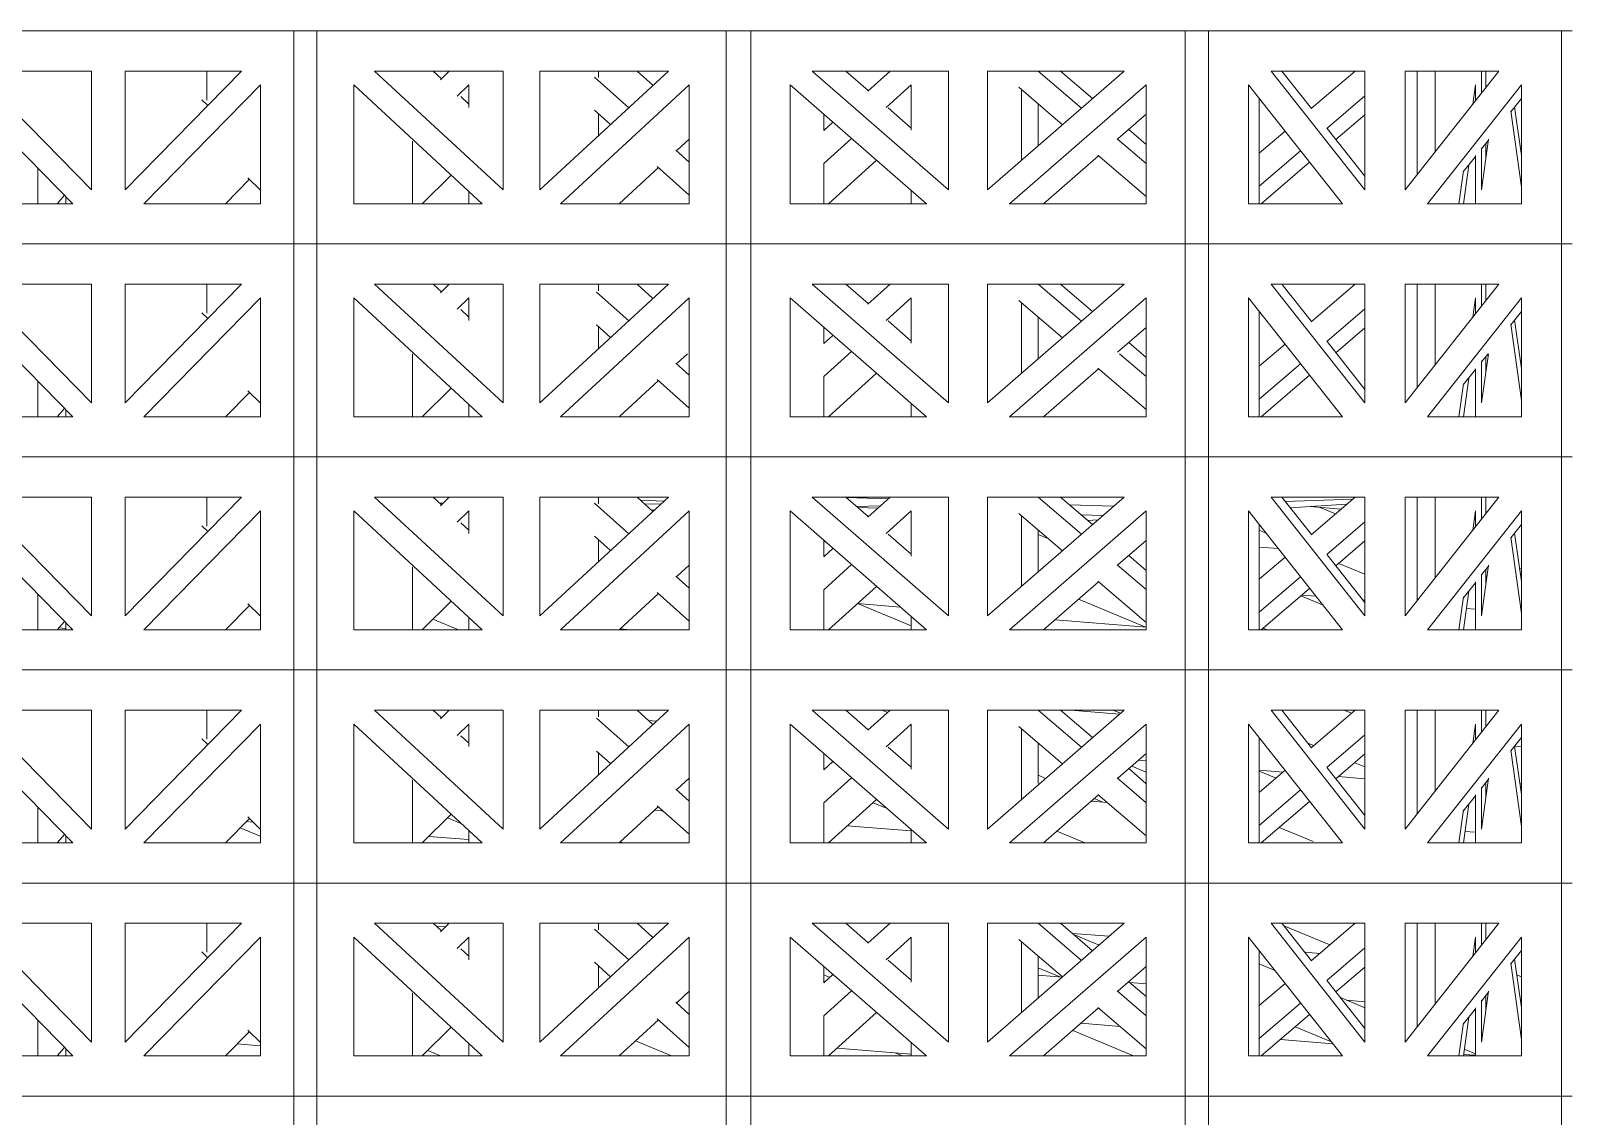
# Model space of a CAD drawing. Header units: millimetres. Extents: x -12186 to 152825, y -4386 to 9463.
# Drawn here: x 44761 to 45527, y 626 to 1166 of the extents above; entities that cross this region are included whole.
import ezdxf

# ---------------------------------------------------------------- set-up
doc = ezdxf.new("R2010")
doc.units = ezdxf.units.MM
for name, color, linetype, lineweight in [('A-FLOR', 192, 'Continuous', 9), ('A-FLOR-PATT', 8, 'Continuous', 9), ('A-GLAZ-CURT', 52, 'Continuous', 5)]:
    doc.layers.add(name, color=color, linetype=linetype, lineweight=lineweight)

# ---------------------------------------------------------------- blocks, each defined once
blk = doc.blocks.new('The BREEZEBLOCK Family1 - The BREEZEBLOCK Family1-V240-Section B-B')
at = {"layer": 'A-GLAZ-CURT'}
for p, q in [((-2787.35, 212), (-2787.35, 106)), ((-2602.82, 212), (-2787.35, 212)), ((-2602.82, 106), (-2602.82, 212)), ((-2591.41, 212), (-2602.82, 212)), ((-2761.38, 192), (-2703.4, 192)), ((-2703.4, 132.88), (-2761.38, 192)), ((-2703.4, 192), (-2703.4, 132.88)), ((-2686.78, 132.88), (-2686.78, 192)), ((-2686.78, 192), (-2628.8, 192)), ((-2628.8, 192), (-2686.78, 132.88)), ((-2646.19, 192), (-2646.19, 177.53)), ((-2770.73, 126), (-2770.73, 185.12)), ((-2770.73, 185.12), (-2712.75, 126)), ((-2677.42, 126), (-2619.45, 185.12)), ((-2619.45, 185.12), (-2619.45, 126)), ((-2730.14, 143.73), (-2730.14, 126)), ((-2624.95, 138.12), (-2636.84, 126)), ((-2712.75, 126), (-2770.73, 126)), ((-2619.45, 126), (-2677.42, 126)), ((-2787.35, 106), (-2602.82, 106)), ((-2591.41, 106), (-2602.82, 106))]:
    blk.add_line(p, q, dxfattribs=at)
blk = doc.blocks.new('The BREEZEBLOCK Family1 - The BREEZEBLOCK Family1-V241-Section B-B')
at = {"layer": 'A-GLAZ-CURT'}
for p, q in [((-2591.41, 212), (-2591.41, 106)), ((-2387.91, 212), (-2591.41, 212)), ((-2387.91, 106), (-2387.91, 212)), ((-2375.57, 212), (-2387.91, 212)), ((-2562.77, 192), (-2498.83, 192)), ((-2498.83, 132.88), (-2562.77, 192)), ((-2533.59, 192), (-2529.44, 188.16)), ((-2498.83, 192), (-2498.83, 132.88)), ((-2480.49, 132.88), (-2480.49, 192)), ((-2480.49, 192), (-2416.56, 192)), ((-2416.56, 192), (-2480.49, 132.88)), ((-2451.32, 192), (-2451.32, 188.71)), ((-2573.08, 126), (-2573.08, 185.12)), ((-2573.08, 185.12), (-2509.14, 126)), ((-2470.18, 126), (-2406.24, 185.12)), ((-2406.24, 185.12), (-2406.24, 126)), ((-2519.82, 179.27), (-2515.82, 175.57)), ((-2451.32, 170.8), (-2451.32, 159.85)), ((-2543.91, 157.16), (-2543.91, 126)), ((-2406.24, 158.15), (-2412.21, 152.63)), ((-2421.54, 144), (-2441.01, 126)), ((-2509.14, 126), (-2573.08, 126)), ((-2406.24, 126), (-2470.18, 126)), ((-2591.41, 106), (-2387.91, 106)), ((-2375.57, 106), (-2387.91, 106))]:
    blk.add_line(p, q, dxfattribs=at)
blk = doc.blocks.new('The BREEZEBLOCK Family1 - The BREEZEBLOCK Family1-V242-Section B-B')
at = {"layer": 'A-GLAZ-CURT'}
for p, q in [((-2375.57, 212), (-2375.57, 106)), ((-2159.56, 212), (-2375.57, 212)), ((-2159.56, 106), (-2159.56, 212)), ((-2148.03, 212), (-2159.56, 212)), ((-2345.16, 192), (-2277.29, 192)), ((-2277.29, 132.88), (-2345.16, 192)), ((-2328.33, 192), (-2317.18, 182.28)), ((-2277.29, 192), (-2277.29, 132.88)), ((-2257.83, 132.88), (-2257.83, 192)), ((-2257.83, 192), (-2189.96, 192)), ((-2189.96, 192), (-2257.83, 132.88)), ((-2356.11, 126), (-2356.11, 185.12)), ((-2356.11, 185.12), (-2288.24, 126)), ((-2246.89, 126), (-2179.02, 185.12)), ((-2179.02, 185.12), (-2179.02, 126)), ((-2241, 182.71), (-2241, 147.54)), ((-2339.28, 170.46), (-2339.28, 162.4)), ((-2307.27, 173.65), (-2295.78, 163.64)), ((-2179.02, 170.46), (-2193.04, 158.24)), ((-2339.28, 145.93), (-2339.28, 126)), ((-2202.68, 149.85), (-2230.05, 126)), ((-2288.24, 126), (-2356.11, 126)), ((-2179.02, 126), (-2246.89, 126)), ((-2375.57, 106), (-2159.56, 106)), ((-2148.03, 106), (-2159.56, 106))]:
    blk.add_line(p, q, dxfattribs=at)
blk = doc.blocks.new('The BREEZEBLOCK Family1 - The BREEZEBLOCK Family1-V248-Section B-B')
at = {"layer": 'A-GLAZ-CURT'}
for p, q in [((-2148.03, 636), (-2148.03, 530)), ((-1972.46, 636), (-2148.03, 636)), ((-1972.46, 530), (-1972.46, 636)), ((-1967.16, 636), (-1972.46, 636)), ((-2116.86, 616), (-2070.22, 616)), ((-2070.22, 556.88), (-2116.86, 616)), ((-2111.55, 616), (-2096.82, 597.33)), ((-2070.22, 616), (-2070.22, 556.88)), ((-2050.27, 556.88), (-2050.27, 616)), ((-2050.27, 616), (-2003.63, 616)), ((-2003.63, 616), (-2050.27, 556.88)), ((-2128.08, 550), (-2128.08, 609.12)), ((-2128.08, 609.12), (-2081.44, 550)), ((-2039.05, 550), (-1992.41, 609.12)), ((-1992.41, 609.12), (-1992.41, 550)), ((-2122.77, 602.39), (-2122.77, 550)), ((-1992.41, 602.39), (-1997.64, 595.77)), ((-2088.97, 587.37), (-2070.22, 563.61)), ((-2008.79, 581.63), (-2011.82, 577.79)), ((-2015.26, 573.43), (-2021.28, 565.8)), ((-2081.44, 550), (-2128.08, 550)), ((-1992.41, 550), (-2039.05, 550)), ((-2148.03, 530), (-1972.46, 530)), ((-1967.16, 530), (-1972.46, 530))]:
    blk.add_line(p, q, dxfattribs=at)
blk = doc.blocks.new('The BREEZEBLOCK Family1 - The BREEZEBLOCK Family1-V243-Section B-B')
at = {"layer": 'A-GLAZ-CURT'}
for p, q in [((-2148.03, 212), (-2148.03, 106)), ((-1972.46, 212), (-2148.03, 212)), ((-1972.46, 106), (-1972.46, 212)), ((-1967.16, 212), (-1972.46, 212)), ((-2116.86, 192), (-2070.22, 192)), ((-2070.22, 132.88), (-2116.86, 192)), ((-2111.55, 192), (-2096.82, 173.33)), ((-2070.22, 192), (-2070.22, 132.88)), ((-2050.27, 132.88), (-2050.27, 192)), ((-2050.27, 192), (-2003.63, 192)), ((-2003.63, 192), (-2050.27, 132.88)), ((-2128.08, 126), (-2128.08, 185.12)), ((-2128.08, 185.12), (-2081.44, 126)), ((-2039.05, 126), (-1992.41, 185.12)), ((-1992.41, 185.12), (-1992.41, 126)), ((-2122.77, 178.39), (-2122.77, 126)), ((-1992.41, 178.39), (-1997.64, 171.77)), ((-2088.97, 163.37), (-2070.22, 139.61)), ((-2008.79, 157.63), (-2012.23, 153.27)), ((-2015.26, 149.43), (-2021.28, 141.8)), ((-2081.44, 126), (-2128.08, 126)), ((-1992.41, 126), (-2039.05, 126)), ((-2148.03, 106), (-1972.46, 106)), ((-1967.16, 106), (-1972.46, 106))]:
    blk.add_line(p, q, dxfattribs=at)
blk = doc.blocks.new('The BREEZEBLOCK Family1 - The BREEZEBLOCK Family1-V252-Section B-B')
at = {"layer": 'A-GLAZ-CURT'}
for p, q in [((-2591.41, 1060), (-2591.41, 954)), ((-2387.91, 1060), (-2591.41, 1060)), ((-2387.91, 954), (-2387.91, 1060)), ((-2375.57, 1060), (-2387.91, 1060)), ((-2562.77, 1040), (-2498.83, 1040)), ((-2498.83, 980.88), (-2562.77, 1040)), ((-2533.59, 1040), (-2529.44, 1036.16)), ((-2498.83, 1040), (-2498.83, 980.88)), ((-2480.49, 980.88), (-2480.49, 1040)), ((-2480.49, 1040), (-2416.56, 1040)), ((-2416.56, 1040), (-2480.49, 980.88)), ((-2451.32, 1040), (-2451.32, 1036.71)), ((-2573.08, 974), (-2573.08, 1033.12)), ((-2573.08, 1033.12), (-2509.14, 974)), ((-2519.82, 1027.27), (-2515.82, 1023.57)), ((-2470.18, 974), (-2406.24, 1033.12)), ((-2406.24, 1033.12), (-2406.24, 974)), ((-2451.32, 1018.8), (-2451.32, 1007.85)), ((-2543.91, 1005.35), (-2543.91, 974)), ((-2407.11, 1005.35), (-2412.21, 1000.63)), ((-2421.54, 992), (-2441.01, 974)), ((-2509.14, 974), (-2573.08, 974)), ((-2406.24, 974), (-2470.18, 974)), ((-2591.41, 954), (-2387.91, 954)), ((-2375.57, 954), (-2387.91, 954))]:
    blk.add_line(p, q, dxfattribs=at)
blk = doc.blocks.new('The BREEZEBLOCK Family1 - The BREEZEBLOCK Family1-V253-Section B-B')
at = {"layer": 'A-GLAZ-CURT'}
for p, q in [((-2375.57, 1060), (-2375.57, 954)), ((-2159.56, 1060), (-2375.57, 1060)), ((-2159.56, 954), (-2159.56, 1060)), ((-2148.03, 1060), (-2159.56, 1060)), ((-2345.16, 1040), (-2277.29, 1040)), ((-2277.29, 980.88), (-2345.16, 1040)), ((-2328.33, 1040), (-2317.18, 1030.28)), ((-2277.29, 1040), (-2277.29, 980.88)), ((-2257.83, 980.88), (-2257.83, 1040)), ((-2257.83, 1040), (-2189.96, 1040)), ((-2189.96, 1040), (-2257.83, 980.88)), ((-2356.11, 974), (-2356.11, 1033.12)), ((-2356.11, 1033.12), (-2288.24, 974)), ((-2246.89, 974), (-2179.02, 1033.12)), ((-2241, 1030.71), (-2241, 995.54)), ((-2179.02, 1033.12), (-2179.02, 974)), ((-2307.27, 1021.65), (-2295.78, 1011.64)), ((-2339.28, 1018.46), (-2339.28, 1010.4)), ((-2179.02, 1018.46), (-2193.18, 1006.12)), ((-2202.68, 997.85), (-2230.05, 974)), ((-2339.28, 993.93), (-2339.28, 974)), ((-2288.24, 974), (-2356.11, 974)), ((-2179.02, 974), (-2246.89, 974)), ((-2375.57, 954), (-2159.56, 954)), ((-2148.03, 954), (-2159.56, 954))]:
    blk.add_line(p, q, dxfattribs=at)
blk = doc.blocks.new('The BREEZEBLOCK Family1 - The BREEZEBLOCK Family1-V254-Section B-B')
at = {"layer": 'A-GLAZ-CURT'}
for p, q in [((-2148.03, 1060), (-2148.03, 954)), ((-1972.46, 1060), (-2148.03, 1060)), ((-1972.46, 954), (-1972.46, 1060)), ((-1967.16, 1060), (-1972.46, 1060)), ((-2116.86, 1040), (-2070.22, 1040)), ((-2070.22, 980.88), (-2116.86, 1040)), ((-2111.55, 1040), (-2096.82, 1021.33)), ((-2070.22, 1040), (-2070.22, 980.88)), ((-2050.27, 980.88), (-2050.27, 1040)), ((-2050.27, 1040), (-2003.63, 1040)), ((-2003.63, 1040), (-2050.27, 980.88)), ((-2128.08, 974), (-2128.08, 1033.12)), ((-2128.08, 1033.12), (-2081.44, 974)), ((-2039.05, 974), (-1992.41, 1033.12)), ((-1992.41, 1033.12), (-1992.41, 974)), ((-2122.77, 1026.39), (-2122.77, 974)), ((-1992.41, 1026.39), (-1997.64, 1019.77)), ((-2088.97, 1011.37), (-2070.22, 987.61)), ((-2009.01, 1005.35), (-2012.23, 1001.27)), ((-2015.26, 997.43), (-2021.28, 989.8)), ((-2081.44, 974), (-2128.08, 974)), ((-1992.41, 974), (-2039.05, 974)), ((-2148.03, 954), (-1972.46, 954)), ((-1967.16, 954), (-1972.46, 954))]:
    blk.add_line(p, q, dxfattribs=at)
blk = doc.blocks.new('The BREEZEBLOCK Family1 - The BREEZEBLOCK Family1-V282-Section B-B')
at = {"layer": 'A-GLAZ-CURT'}
for p, q in [((-2716.83, 130.16), (-2720.52, 126)), ((-2716.22, 129.54), (-2716.22, 126))]:
    blk.add_line(p, q, dxfattribs=at)
blk = doc.blocks.new('The BREEZEBLOCK Family1 - The BREEZEBLOCK Family1-V283-Section B-B')
at = {"layer": 'A-GLAZ-CURT'}
for p, q in [((-2525.53, 192), (-2529.96, 187.64)), ((-2521.58, 179.46), (-2515.82, 185.12)), ((-2515.82, 185.12), (-2515.82, 173.85)), ((-2645.62, 174.85), (-2648.56, 177.74)), ((-2625.72, 138.87), (-2619.45, 132.71)), ((-2524.53, 140.23), (-2539.01, 126)), ((-2515.82, 132.18), (-2515.82, 126))]:
    blk.add_line(p, q, dxfattribs=at)
blk = doc.blocks.new('The BREEZEBLOCK Family1 - The BREEZEBLOCK Family1-V298-Section B-B')
at = {"layer": 'A-GLAZ-CURT'}
for p, q in [((-2432.17, 722), (-2424.26, 714.88)), ((-2306.38, 722), (-2317.48, 712.01)), ((-2436.33, 703.72), (-2453.32, 719.01)), ((-2308.33, 703.83), (-2295.78, 715.12)), ((-2295.78, 715.12), (-2295.78, 692.6)), ((-2453.32, 702.59), (-2445.32, 695.4)), ((-2334.73, 696.49), (-2339.32, 692.36)), ((-2406.24, 676.65), (-2412.96, 682.69)), ((-2339.32, 675.95), (-2325.46, 688.42)), ((-2313.02, 677.59), (-2337.02, 656)), ((-2422.09, 674.49), (-2406.24, 660.24)), ((-2295.78, 662.57), (-2295.78, 656))]:
    blk.add_line(p, q, dxfattribs=at)
blk = doc.blocks.new('The BREEZEBLOCK Family1 - The BREEZEBLOCK Family1-V289-Section B-B')
at = {"layer": 'A-GLAZ-CURT'}
for p, q in [((-2211.16, 279.54), (-2232.69, 298)), ((-2221.58, 298), (-2205.65, 284.34)), ((-2075.05, 298), (-2096.89, 279.27)), ((-2044.16, 246.62), (-2044.16, 298)), ((-2242.35, 289.88), (-2220.65, 271.27)), ((-2089.19, 269.46), (-2070.22, 285.73)), ((-2232.69, 281.59), (-2232.69, 260.78)), ((-2070.22, 276.2), (-2084.61, 263.85)), ((-2187.67, 268.92), (-2179.02, 261.5)), ((-2179.02, 251.97), (-2193.41, 264.31)), ((-2109.92, 268.09), (-2122.73, 257.11)), ((-2202.99, 256.12), (-2179.02, 235.56)), ((-2122.73, 240.69), (-2102.19, 258.31)), ((-2097.71, 252.62), (-2121.75, 232))]:
    blk.add_line(p, q, dxfattribs=at)
blk = doc.blocks.new('The BREEZEBLOCK Family1 - The BREEZEBLOCK Family1-V290-Section B-B')
at = {"layer": 'A-GLAZ-CURT'}
for p, q in [((-2035.25, 298), (-2035.25, 257.92)), ((-2012.23, 287.1), (-2012.23, 298)), ((-2010.02, 298), (-2010.02, 289.9)), ((-2016.59, 281.58), (-2015.26, 291.12)), ((-2015.26, 291.12), (-2015.26, 283.26)), ((-1992.41, 240.13), (-1997.69, 278.11)), ((-1995.76, 280.14), (-1992.41, 256)), ((-2008.72, 264.17), (-2012.23, 238.88)), ((-2010.02, 262.07), (-2010.02, 254.74)), ((-2015.26, 255.89), (-2015.26, 232)), ((-2012.23, 238.88), (-2012.23, 259.73)), ((-2023.47, 232), (-2021.2, 248.4)), ((-2018.6, 251.19), (-2021.27, 232))]:
    blk.add_line(p, q, dxfattribs=at)
blk = doc.blocks.new('The BREEZEBLOCK Family1 - The BREEZEBLOCK Family1-V284-Section B-B')
at = {"layer": 'A-GLAZ-CURT'}
for p, q in [((-2432.17, 192), (-2424.26, 184.88)), ((-2306.38, 192), (-2317.48, 182.01)), ((-2436.33, 173.72), (-2452.26, 188.05)), ((-2308.33, 173.83), (-2295.78, 185.12)), ((-2295.78, 185.12), (-2295.78, 162.6)), ((-2452.26, 171.64), (-2445.32, 165.4)), ((-2334.73, 166.49), (-2339.32, 162.36)), ((-2339.32, 145.95), (-2325.46, 158.42)), ((-2406.24, 146.65), (-2412.96, 152.69)), ((-2313.02, 147.59), (-2337.02, 126)), ((-2422.09, 144.49), (-2406.24, 130.24)), ((-2295.78, 132.57), (-2295.78, 126))]:
    blk.add_line(p, q, dxfattribs=at)
blk = doc.blocks.new('The BREEZEBLOCK Family1 - The BREEZEBLOCK Family1-V299-Section B-B')
at = {"layer": 'A-GLAZ-CURT'}
for p, q in [((-2211.16, 809.54), (-2232.69, 828)), ((-2221.58, 828), (-2205.65, 814.34)), ((-2075.05, 828), (-2096.89, 809.27)), ((-2044.16, 776.62), (-2044.16, 828)), ((-2242.35, 819.88), (-2220.65, 801.27)), ((-2089.19, 799.46), (-2070.22, 815.73)), ((-2232.69, 811.59), (-2232.69, 791.57)), ((-2070.22, 806.2), (-2084.61, 793.85)), ((-2187.67, 798.92), (-2179.1, 791.57)), ((-2109.92, 798.09), (-2122.73, 787.11)), ((-2179.02, 781.97), (-2193.41, 794.31)), ((-2202.99, 786.12), (-2179.02, 765.56)), ((-2122.73, 770.69), (-2102.19, 788.31)), ((-2097.71, 782.62), (-2121.75, 762))]:
    blk.add_line(p, q, dxfattribs=at)
blk = doc.blocks.new('The BREEZEBLOCK Family1 - The BREEZEBLOCK Family1-V300-Section B-B')
at = {"layer": 'A-GLAZ-CURT'}
for p, q in [((-2035.25, 828), (-2035.25, 787.92)), ((-2012.23, 817.1), (-2012.23, 828)), ((-2010.02, 828), (-2010.02, 819.9)), ((-2016.59, 811.58), (-2015.26, 821.12)), ((-2015.26, 821.12), (-2015.26, 813.26)), ((-1992.41, 770.13), (-1997.69, 808.11)), ((-1995.76, 810.14), (-1992.41, 786)), ((-2008.72, 794.17), (-2012.23, 768.88)), ((-2012.23, 768.88), (-2012.23, 789.73)), ((-2010.02, 791.57), (-2010.02, 784.74)), ((-2015.26, 785.89), (-2015.26, 762)), ((-2023.47, 762), (-2021.2, 778.4)), ((-2018.6, 781.19), (-2021.27, 762))]:
    blk.add_line(p, q, dxfattribs=at)
blk = doc.blocks.new('The BREEZEBLOCK Family1 - The BREEZEBLOCK Family1-V301-Section B-B')
at = {"layer": 'A-GLAZ-CURT'}
for p, q in [((-2211.16, 1021.54), (-2232.69, 1040)), ((-2221.58, 1040), (-2205.65, 1026.34)), ((-2075.05, 1040), (-2096.89, 1021.27)), ((-2044.16, 988.62), (-2044.16, 1040)), ((-2242.35, 1031.88), (-2220.65, 1013.27)), ((-2089.19, 1011.46), (-2070.22, 1027.73)), ((-2232.69, 1023.59), (-2232.69, 1002.78)), ((-2070.22, 1018.2), (-2084.61, 1005.85)), ((-2179.02, 993.97), (-2192.29, 1005.35)), ((-2187.67, 1010.92), (-2179.02, 1003.5)), ((-2109.92, 1010.09), (-2122.73, 999.11)), ((-2202.99, 998.12), (-2179.02, 977.56)), ((-2122.73, 982.69), (-2102.19, 1000.31)), ((-2097.71, 994.62), (-2121.75, 974))]:
    blk.add_line(p, q, dxfattribs=at)
blk = doc.blocks.new('The BREEZEBLOCK Family1 - The BREEZEBLOCK Family1-V302-Section B-B')
at = {"layer": 'A-GLAZ-CURT'}
for p, q in [((-2035.25, 1040), (-2035.25, 999.92)), ((-2012.23, 1029.1), (-2012.23, 1040)), ((-2010.02, 1040), (-2010.02, 1031.9)), ((-2016.59, 1023.58), (-2015.26, 1033.12)), ((-2015.26, 1033.12), (-2015.26, 1025.26)), ((-1992.41, 982.13), (-1997.69, 1020.11)), ((-1995.76, 1022.14), (-1992.41, 998)), ((-2008.83, 1005.35), (-2012.23, 980.88)), ((-2015.26, 997.89), (-2015.26, 974)), ((-2012.23, 980.88), (-2012.23, 1001.73)), ((-2010.02, 1004.07), (-2010.02, 996.74)), ((-2023.47, 974), (-2021.2, 990.4)), ((-2018.6, 993.19), (-2021.27, 974))]:
    blk.add_line(p, q, dxfattribs=at)

msp = doc.modelspace()

# ---------------------------------------------------------------- hatches: boundary and pattern name
at = {"layer": 'A-FLOR-PATT', "lineweight": 5}
h = msp.add_hatch(dxfattribs=at)
h.set_pattern_fill('FP_95', color=256, style=0, pattern_type=2)
h.set_pattern_definition([(181.992, (49626.4305, 559.992), (1.9015727, -4.7877947), [209.387, -69.796]), (358.112, (49556.6775, 557.566), (1.9013125, -4.7872392), [215.082, -71.694])])
h.paths.add_polyline_path([(44208.93, 855.23), (44208.93, 955), (42874.56, 955), (42874.56, 950.32), (44196.12, 856.14)])
h.paths.add_polyline_path([(45286.19, 922.35), (45291.21, 922.66), (45304.22, 934), (45272.61, 934), (45280.62, 927.12)])
h.paths.add_polyline_path([(45177.01, 924.28), (45187.8, 934), (45165.85, 934), (45173.75, 927.12)])
h.paths.add_polyline_path([(45069.93, 926.88), (45077.63, 934), (45062.01, 934), (45069.65, 927.12)])
h.paths.add_polyline_path([(45386.84, 928.66), (45414.97, 930.43), (45419.13, 934), (45382.63, 934)])
h.paths.add_polyline_path([(44964.75, 930.16), (44968.66, 934), (44960.59, 934), (44964.18, 930.68)])
h = msp.add_hatch(dxfattribs=at)
h.set_pattern_fill('FP_13', color=256, style=0, pattern_type=2)
h.set_pattern_definition([(337.354, (48086.802, -1198.09), (137.42841, -33.36861), [214.775, -71.592]), (355.351, (48152.874, -1225.656), (137.42866, -33.36756), [214.775, -71.592])])
h.paths.add_polyline_path([(45782, 126), (45806.85, 126), (45806.85, 153.06), (45769.03, 185.12), (45770.17, 127.14), (45772.61, 126)])
h.paths.add_polyline_path([(45729.03, 146.36), (45729.03, 185.12), (45699.54, 160.13), (45720.74, 150.23)])
h.paths.add_polyline_path([(45687.06, 165.96), (45717.78, 192), (45648.03, 192), (45648.03, 184.2), (45659.28, 178.94)])
h.paths.add_polyline_path([(45806.85, 169.47), (45806.85, 192), (45780.28, 192), (45791.66, 182.35)])
h.paths.add_polyline_path([(45769.03, 232), (45806.85, 232), (45806.85, 259.06), (45769.03, 291.12)])
h.paths.add_polyline_path([(45659.28, 232), (45729.03, 232), (45729.03, 291.12), (45667.39, 238.88)])
h.paths.add_polyline_path([(45616.78, 232), (45547.03, 291.12), (45547.03, 232), (45558.28, 232)])
h.paths.add_polyline_path([(45628.03, 238.88), (45628.03, 298), (45558.28, 298), (45623.41, 242.79)])
h.paths.add_polyline_path([(45648.03, 238.88), (45717.78, 298), (45648.03, 298), (45648.03, 251.1)])
h.paths.add_polyline_path([(45501.77, 256), (45501.77, 284.39), (45498.42, 280.14)])
h.paths.add_polyline_path([(45806.85, 275.47), (45806.85, 298), (45780.28, 298), (45786.47, 292.75)])
h.paths.add_polyline_path([(45484.16, 289.9), (45490.17, 298), (45484.16, 298), (45484.16, 291.12)])
h.paths.add_polyline_path([(45413.95, 293.56), (45419.13, 298), (45404.44, 298), (45411.96, 294.48)])
h.paths.add_polyline_path([(45570.55, 338), (45616.78, 338), (45547.03, 397.12), (45547.03, 338), (45558.28, 338)])
h.paths.add_polyline_path([(45377.32, 338), (45411.96, 338.98), (45396.47, 358.62), (45372.43, 338)])
h.paths.add_polyline_path([(45717.78, 338), (45729.03, 338), (45729.03, 397.12), (45659.28, 338)])
h.paths.add_polyline_path([(45782, 338), (45806.85, 338), (45806.85, 365.06), (45769.03, 397.12), (45769.03, 338), (45780.28, 338)])
h.paths.add_polyline_path([(45472.91, 338), (45478.92, 338), (45478.69, 361.14), (45475.58, 357.19), (45473.25, 340.46)])
h.paths.add_polyline_path([(45315.17, 339.71), (45315.17, 341.56), (45291.51, 361.85), (45283.22, 354.63), (45312.12, 341.13)])
h.paths.add_polyline_path([(45648.03, 344.88), (45717.78, 404), (45648.03, 404), (45648.03, 357.1)])
h.paths.add_polyline_path([(45628.03, 344.88), (45628.03, 404), (45558.28, 404), (45623.41, 348.79)])
h.paths.add_polyline_path([(45423.96, 351.61), (45423.96, 382.2), (45409.57, 369.85), (45419.13, 357.73)])
h.paths.add_polyline_path([(45501.77, 362), (45501.77, 390.39), (45498.42, 386.14), (45501.49, 364.01)])
h.paths.add_polyline_path([(45371.41, 363.07), (45384.27, 374.09), (45371.41, 389.97), (45371.41, 364.01)])
h.paths.add_polyline_path([(45261.49, 366.78), (45273.53, 377.27), (45261.49, 387.59), (45261.49, 382.01)])
h.paths.add_polyline_path([(45315.17, 367.5), (45315.17, 382.46), (45306.51, 374.92)])
h.paths.add_polyline_path([(45806.85, 381.47), (45806.85, 404), (45780.28, 404), (45791.66, 394.35)])
h.paths.add_polyline_path([(45397.36, 385.33), (45419.13, 404), (45382.63, 404), (45388.05, 397.12)])
h.paths.add_polyline_path([(45288.54, 390.34), (45304.22, 404), (45272.61, 404), (45280.62, 397.12)])
h.paths.add_polyline_path([(45484.16, 395.9), (45490.17, 404), (45484.16, 404), (45484.16, 397.12)])
h.paths.add_polyline_path([(45184.3, 400.85), (45187.8, 404), (45177.55, 404), (45183.62, 401.16)])
h.paths.add_polyline_path([(45304.22, 444), (45315.17, 444), (45315.17, 447.56), (45291.51, 467.85), (45264.13, 444)])
h.paths.add_polyline_path([(45558.28, 444), (45616.78, 444), (45547.03, 503.12), (45547.03, 444)])
h.paths.add_polyline_path([(45412.74, 444), (45396.47, 464.62), (45372.43, 444), (45411.96, 444)])
h.paths.add_polyline_path([(45472.91, 444), (45478.92, 444), (45478.69, 467.14), (45475.58, 463.19), (45473.25, 446.46)])
h.paths.add_polyline_path([(45729.03, 444), (45729.03, 503.12), (45659.28, 444), (45717.78, 444)])
h.paths.add_polyline_path([(45806.85, 444), (45806.85, 471.06), (45769.03, 503.12), (45769.03, 444), (45780.28, 444)])
h.paths.add_polyline_path([(45198.4, 444), (45198.05, 450.88), (45181.16, 465.59), (45157.17, 444), (45187.8, 444)])
h.paths.add_polyline_path([(45087.94, 445.86), (45087.94, 448.24), (45072.64, 462), (45066.18, 456.03), (45084.95, 447.26)])
h.paths.add_polyline_path([(45628.03, 450.88), (45628.03, 510), (45558.28, 510), (45623.41, 454.79)])
h.paths.add_polyline_path([(45648.03, 450.88), (45717.78, 510), (45648.03, 510), (45648.03, 463.1)])
h.paths.add_polyline_path([(45423.96, 457.61), (45423.96, 488.2), (45409.57, 475.85), (45419.13, 463.73)])
h.paths.add_polyline_path([(45501.77, 468), (45501.77, 496.39), (45498.42, 492.14)])
h.paths.add_polyline_path([(45371.41, 469.07), (45384.27, 480.09), (45371.41, 495.97)])
h.paths.add_polyline_path([(45261.49, 472.78), (45273.53, 483.27), (45261.49, 493.59), (45261.49, 488.01)])
h.paths.add_polyline_path([(45315.17, 473.5), (45315.17, 488.46), (45306.51, 480.92)])
h.paths.add_polyline_path([(45154.91, 480.4), (45159.46, 484.49), (45154.91, 488.46)])
h.paths.add_polyline_path([(45806.85, 487.47), (45806.85, 510), (45780.28, 510), (45784.37, 506.53)])
h.paths.add_polyline_path([(45397.36, 491.33), (45419.13, 510), (45382.63, 510), (45388.05, 503.12)])
h.paths.add_polyline_path([(45288.54, 496.34), (45304.22, 510), (45272.61, 510), (45280.62, 503.12)])
h.paths.add_polyline_path([(45177.01, 500.28), (45187.8, 510), (45165.85, 510), (45173.75, 503.12)])
h.paths.add_polyline_path([(45484.16, 501.9), (45490.17, 510), (45484.16, 510), (45484.16, 503.12)])
h.paths.add_polyline_path([(45069.93, 502.88), (45077.63, 510), (45062.01, 510), (45069.65, 503.12)])
h.paths.add_polyline_path([(44964.75, 506.16), (44968.66, 510), (44960.59, 510), (44964.34, 506.53)])
h.paths.add_polyline_path([(45478.92, 550), (45478.69, 573.14), (45475.58, 569.19), (45472.91, 550)])
h.paths.add_polyline_path([(45087.94, 550), (45087.94, 554.24), (45072.64, 568), (45053.17, 550), (45077.63, 550)])
h.paths.add_polyline_path([(45264.13, 550), (45315.17, 550), (45315.17, 553.56), (45291.51, 573.85), (45272.02, 556.88)])
h.paths.add_polyline_path([(45547.03, 550), (45616.78, 550), (45547.03, 609.12), (45547.03, 577.79)])
h.paths.add_polyline_path([(44968.66, 550), (44978.36, 550), (44977.61, 556.88), (44969.65, 564.23), (44955.18, 550)])
h.paths.add_polyline_path([(45782, 550), (45806.85, 550), (45805.99, 577.79), (45769.03, 609.12), (45769.03, 550), (45780.28, 550)])
h.paths.add_polyline_path([(44865.38, 550), (44874.73, 550), (44874.57, 556.88), (44869.23, 562.12), (44859.76, 552.46), (44865.03, 550)])
h.paths.add_polyline_path([(45372.43, 550), (45411.96, 550.98), (45396.47, 570.62), (45377.32, 554.19)])
h.paths.add_polyline_path([(45717.78, 550), (45729.03, 550), (45729.03, 609.12), (45659.28, 550)])
h.paths.add_polyline_path([(45187.8, 550), (45198.4, 550), (45198.05, 556.88), (45181.16, 571.59), (45157.17, 550)])
h.paths.add_polyline_path([(45648.03, 556.88), (45717.78, 616), (45648.03, 616), (45648.03, 569.1)])
h.paths.add_polyline_path([(45628.03, 556.88), (45628.03, 616), (45558.28, 616), (45623.41, 560.79)])
h.paths.add_polyline_path([(45423.96, 563.61), (45423.96, 594.2), (45409.57, 581.85), (45419.13, 569.73)])
h.paths.add_polyline_path([(45501.77, 574), (45501.77, 602.39), (45498.42, 598.14), (45501.24, 577.79)])
h.paths.add_polyline_path([(45371.41, 575.07), (45384.27, 586.09), (45371.41, 601.97), (45371.41, 577.79)])
h.paths.add_polyline_path([(45261.49, 578.78), (45273.53, 589.27), (45261.49, 599.59), (45261.49, 594.01)])
h.paths.add_polyline_path([(45315.17, 579.5), (45315.17, 594.46), (45306.51, 586.92)])
h.paths.add_polyline_path([(45154.91, 586.4), (45159.46, 590.49), (45154.91, 594.46)])
h.paths.add_polyline_path([(45806.85, 593.47), (45806.85, 616), (45780.28, 616), (45791.66, 606.35)])
h.paths.add_polyline_path([(45397.36, 597.33), (45419.13, 616), (45382.63, 616), (45388.05, 609.12)])
h.paths.add_polyline_path([(45288.54, 602.34), (45304.22, 616), (45272.61, 616), (45280.62, 609.12)])
h.paths.add_polyline_path([(45177.01, 606.28), (45187.8, 616), (45165.85, 616), (45173.75, 609.12)])
h.paths.add_polyline_path([(45484.16, 607.9), (45490.17, 616), (45484.16, 616), (45484.16, 609.12)])
h.paths.add_polyline_path([(45069.93, 608.88), (45077.63, 616), (45062.01, 616), (45069.65, 609.12)])
h.paths.add_polyline_path([(44964.75, 612.16), (44968.66, 616), (44960.59, 616), (44964.18, 612.68)])
h.paths.add_polyline_path([(45558.28, 656), (45616.78, 656), (45547.03, 715.12), (45547.03, 656)])
h.paths.add_polyline_path([(45264.13, 656), (45315.17, 656), (45315.17, 659.56), (45291.51, 679.85), (45272.02, 662.88)])
h.paths.add_polyline_path([(44978.36, 656), (44977.61, 662.88), (44969.65, 670.23), (44955.18, 656), (44968.66, 656)])
h.paths.add_polyline_path([(45372.43, 656), (45411.96, 656.98), (45396.47, 676.62), (45377.32, 660.19)])
h.paths.add_polyline_path([(45087.94, 656), (45087.94, 660.24), (45072.64, 674), (45053.17, 656), (45077.63, 656)])
h.paths.add_polyline_path([(44777.96, 656), (44777.35, 660.16), (44773.66, 656), (44777.61, 656)])
h.paths.add_polyline_path([(45187.8, 656), (45198.4, 656), (45198.05, 662.88), (45181.16, 677.59), (45157.17, 656)])
h.paths.add_polyline_path([(45478.92, 656), (45478.69, 679.14), (45475.58, 675.19), (45472.91, 656)])
h.paths.add_polyline_path([(44858.38, 656), (44874.73, 656), (44874.57, 662.88), (44869.23, 668.12), (44858.38, 657.06)])
h.paths.add_polyline_path([(45806.85, 656), (45806.85, 683.06), (45769.03, 715.12), (45769.03, 656), (45780.28, 656)])
h.paths.add_polyline_path([(45729.03, 656), (45729.03, 715.12), (45659.28, 656), (45717.78, 656)])
h.paths.add_polyline_path([(45628.03, 662.88), (45628.03, 722), (45558.28, 722), (45623.41, 666.79)])
h.paths.add_polyline_path([(45648.03, 662.88), (45717.78, 722), (45648.03, 722), (45648.03, 675.1)])
h.paths.add_polyline_path([(45423.96, 669.61), (45423.96, 700.2), (45409.57, 687.85), (45419.13, 675.73)])
h.paths.add_polyline_path([(45501.77, 680), (45501.77, 708.39), (45498.42, 704.14)])
h.paths.add_polyline_path([(45371.41, 681.07), (45384.27, 692.09), (45371.41, 707.97)])
h.paths.add_polyline_path([(45261.49, 684.78), (45273.53, 695.27), (45261.49, 705.59), (45261.49, 700.01)])
h.paths.add_polyline_path([(45315.17, 685.5), (45315.17, 700.46), (45306.51, 692.92)])
h.paths.add_polyline_path([(45154.91, 692.4), (45159.46, 696.49), (45154.91, 700.46)])
h.paths.add_polyline_path([(45806.85, 699.47), (45806.85, 722), (45780.28, 722), (45782.27, 720.31)])
h.paths.add_polyline_path([(45397.36, 703.33), (45419.13, 722), (45382.63, 722), (45388.05, 715.12)])
h.paths.add_polyline_path([(45288.54, 708.34), (45304.22, 722), (45272.61, 722), (45280.62, 715.12)])
h.paths.add_polyline_path([(45177.01, 712.28), (45187.8, 722), (45165.85, 722), (45173.75, 715.12)])
h.paths.add_polyline_path([(45484.16, 713.9), (45490.17, 722), (45484.16, 722), (45484.16, 715.12)])
h.paths.add_polyline_path([(45069.93, 714.88), (45077.63, 722), (45062.01, 722), (45069.65, 715.12)])
h.paths.add_polyline_path([(44964.75, 718.16), (44968.66, 722), (44960.59, 722), (44962.42, 720.31)])
h.paths.add_polyline_path([(45717.78, 762), (45729.03, 762), (45729.03, 821.12), (45659.28, 762)])
h.paths.add_polyline_path([(45547.03, 762), (45616.78, 762), (45547.03, 821.12), (45547.03, 791.57)])
h.paths.add_polyline_path([(44968.66, 762), (44978.36, 762), (44977.61, 768.88), (44969.65, 776.23), (44955.18, 762)])
h.paths.add_polyline_path([(44777.96, 762), (44777.35, 766.16), (44773.66, 762), (44777.61, 762)])
h.paths.add_polyline_path([(45315.17, 762), (45315.17, 765.56), (45291.51, 785.85), (45264.13, 762), (45306.24, 762)])
h.paths.add_polyline_path([(45377.32, 762), (45411.96, 762.98), (45396.47, 782.62), (45372.43, 762)])
h.paths.add_polyline_path([(45806.85, 762), (45806.85, 789.06), (45769.03, 821.12), (45769.03, 762), (45782, 762)])
h.paths.add_polyline_path([(45087.94, 762), (45087.94, 766.24), (45072.64, 780), (45053.17, 762), (45077.63, 762)])
h.paths.add_polyline_path([(45478.92, 762), (45478.69, 785.14), (45475.58, 781.19), (45472.91, 762)])
h.paths.add_polyline_path([(44858.38, 762), (44874.73, 762), (44874.57, 768.88), (44869.23, 774.12), (44858.38, 763.06)])
h.paths.add_polyline_path([(45187.8, 762), (45198.4, 762), (45198.05, 768.88), (45181.16, 783.59), (45157.17, 762)])
h.paths.add_polyline_path([(45648.03, 768.88), (45717.78, 828), (45648.03, 828), (45648.03, 781.1)])
h.paths.add_polyline_path([(45628.03, 768.88), (45628.03, 828), (45558.28, 828), (45623.41, 772.79)])
h.paths.add_polyline_path([(45423.96, 775.61), (45423.96, 806.2), (45409.57, 793.85), (45419.13, 781.73)])
h.paths.add_polyline_path([(45501.77, 786), (45501.77, 814.39), (45498.42, 810.14), (45501, 791.57)])
h.paths.add_polyline_path([(45371.41, 787.07), (45384.27, 798.09), (45371.41, 813.97), (45371.41, 791.57)])
h.paths.add_polyline_path([(45261.49, 790.78), (45273.53, 801.27), (45261.49, 811.59), (45261.49, 791.57)])
h.paths.add_polyline_path([(45315.17, 791.5), (45315.17, 806.46), (45306.51, 798.92), (45315.08, 791.57)])
h.paths.add_polyline_path([(45154.91, 798.4), (45159.46, 802.49), (45154.91, 806.46)])
h.paths.add_polyline_path([(45806.85, 805.47), (45806.85, 828), (45780.28, 828), (45791.66, 818.35)])
h.paths.add_polyline_path([(45397.36, 809.33), (45419.13, 828), (45382.63, 828), (45388.05, 821.12)])
h.paths.add_polyline_path([(45288.54, 814.34), (45304.22, 828), (45272.61, 828), (45280.62, 821.12)])
h.paths.add_polyline_path([(45177.01, 818.28), (45187.8, 828), (45165.85, 828), (45173.75, 821.12)])
h.paths.add_polyline_path([(45484.16, 819.9), (45490.17, 828), (45484.16, 828), (45484.16, 821.12)])
h.paths.add_polyline_path([(45069.93, 820.88), (45077.63, 828), (45062.01, 828), (45069.65, 821.12)])
h.paths.add_polyline_path([(44964.75, 824.16), (44968.66, 828), (44960.59, 828), (44964.18, 824.68)])
h.paths.add_polyline_path([(44777.96, 868), (44777.35, 872.16), (44773.66, 868), (44777.61, 868)])
h.paths.add_polyline_path([(45547.03, 868), (45616.78, 868), (45547.03, 927.12)])
h.paths.add_polyline_path([(45412.74, 868), (45396.47, 888.62), (45372.43, 868), (45411.96, 868)])
h.paths.add_polyline_path([(45729.03, 868), (45729.03, 927.12), (45659.28, 868), (45717.78, 868)])
h.paths.add_polyline_path([(45769.03, 868), (45806.85, 868), (45806.85, 895.06), (45769.03, 927.12), (45769.03, 889.56)])
h.paths.add_polyline_path([(45053.17, 868), (45087.94, 868), (45087.94, 872.24), (45072.64, 886), (45060.61, 874.88)])
h.paths.add_polyline_path([(44978.36, 868), (44977.61, 874.88), (44969.65, 882.23), (44955.18, 868), (44968.66, 868)])
h.paths.add_polyline_path([(45315.17, 868), (45315.17, 871.56), (45291.51, 891.85), (45264.13, 868), (45306.24, 868)])
h.paths.add_polyline_path([(45198.4, 868), (45198.05, 874.88), (45181.16, 889.59), (45157.17, 868), (45187.8, 868)])
h.paths.add_polyline_path([(44858.38, 868), (44874.73, 868), (44874.57, 874.88), (44869.23, 880.12), (44858.38, 869.06)])
h.paths.add_polyline_path([(45472.91, 868), (45478.92, 868), (45478.69, 891.14), (45475.58, 887.19), (45473.25, 870.46)])
h.paths.add_polyline_path([(45648.03, 874.88), (45717.78, 934), (45648.03, 934), (45648.03, 875.76)])
h.paths.add_polyline_path([(45628.03, 874.88), (45628.03, 934), (45558.28, 934), (45623.41, 878.79)])
h.paths.add_polyline_path([(45423.96, 881.61), (45423.96, 912.2), (45409.57, 899.85), (45419.13, 887.73)])
h.paths.add_polyline_path([(45501.77, 892), (45501.77, 920.39), (45498.42, 916.14)])
h.paths.add_polyline_path([(45371.41, 893.07), (45384.27, 904.09), (45371.41, 919.97)])
h.paths.add_polyline_path([(45261.49, 896.78), (45273.53, 907.27), (45261.49, 917.59), (45261.49, 912.01)])
h.paths.add_polyline_path([(45315.17, 897.5), (45315.17, 912.46), (45306.51, 904.92)])
h.paths.add_polyline_path([(45154.91, 904.4), (45159.46, 908.49), (45154.91, 912.46)])
h.paths.add_polyline_path([(45806.85, 911.47), (45806.85, 934), (45780.28, 934), (45788.39, 927.12)])
h.paths.add_polyline_path([(45397.36, 915.33), (45414.97, 930.43), (45386.84, 928.66), (45388.05, 927.12)])
h.paths.add_polyline_path([(45288.54, 920.34), (45291.21, 922.66), (45286.19, 922.35)])
h.paths.add_polyline_path([(45484.16, 925.9), (45490.17, 934), (45484.16, 934), (45484.16, 927.12)])

# ---------------------------------------------------------------- linework, layer by layer
at = {"layer": 'A-FLOR'}
for p, q in [((45414.97, 930.43), (45386.84, 928.66)), ((45291.21, 922.66), (45286.19, 922.35))]:
    msp.add_line(p, q, dxfattribs=at)

# ---------------------------------------------------------------- block references
at = {"layer": 'A-GLAZ-CURT'}
for name, p in [('The BREEZEBLOCK Family1 - The BREEZEBLOCK Family1-V240-Section B-B', (47494.18, 954)), ('The BREEZEBLOCK Family1 - The BREEZEBLOCK Family1-V241-Section B-B', (47494.18, 954)), ('The BREEZEBLOCK Family1 - The BREEZEBLOCK Family1-V242-Section B-B', (47494.18, 954)), ('The BREEZEBLOCK Family1 - The BREEZEBLOCK Family1-V243-Section B-B', (47494.18, 954)), ('The BREEZEBLOCK Family1 - The BREEZEBLOCK Family1-V283-Section B-B', (47494.18, 954)), ('The BREEZEBLOCK Family1 - The BREEZEBLOCK Family1-V298-Section B-B', (47494.18, 424)), ('The BREEZEBLOCK Family1 - The BREEZEBLOCK Family1-V289-Section B-B', (47494.18, 848)), ('The BREEZEBLOCK Family1 - The BREEZEBLOCK Family1-V290-Section B-B', (47494.18, 848)), ('The BREEZEBLOCK Family1 - The BREEZEBLOCK Family1-V282-Section B-B', (47494.18, 954)), ('The BREEZEBLOCK Family1 - The BREEZEBLOCK Family1-V240-Section B-B', (47494.18, 848)), ('The BREEZEBLOCK Family1 - The BREEZEBLOCK Family1-V252-Section B-B', (47494.18, 0)), ('The BREEZEBLOCK Family1 - The BREEZEBLOCK Family1-V253-Section B-B', (47494.18, 0)), ('The BREEZEBLOCK Family1 - The BREEZEBLOCK Family1-V254-Section B-B', (47494.18, 0)), ('The BREEZEBLOCK Family1 - The BREEZEBLOCK Family1-V283-Section B-B', (47494.18, 848)), ('The BREEZEBLOCK Family1 - The BREEZEBLOCK Family1-V284-Section B-B', (47494.18, 848)), ('The BREEZEBLOCK Family1 - The BREEZEBLOCK Family1-V301-Section B-B', (47494.18, 0)), ('The BREEZEBLOCK Family1 - The BREEZEBLOCK Family1-V302-Section B-B', (47494.18, 0)), ('The BREEZEBLOCK Family1 - The BREEZEBLOCK Family1-V282-Section B-B', (47494.18, 848)), ('The BREEZEBLOCK Family1 - The BREEZEBLOCK Family1-V240-Section B-B', (47494.18, 742)), ('The BREEZEBLOCK Family1 - The BREEZEBLOCK Family1-V241-Section B-B', (47494.18, 742)), ('The BREEZEBLOCK Family1 - The BREEZEBLOCK Family1-V242-Section B-B', (47494.18, 742)), ('The BREEZEBLOCK Family1 - The BREEZEBLOCK Family1-V243-Section B-B', (47494.18, 742)), ('The BREEZEBLOCK Family1 - The BREEZEBLOCK Family1-V283-Section B-B', (47494.18, 742)), ('The BREEZEBLOCK Family1 - The BREEZEBLOCK Family1-V298-Section B-B', (47494.18, 212)), ('The BREEZEBLOCK Family1 - The BREEZEBLOCK Family1-V289-Section B-B', (47494.18, 636)), ('The BREEZEBLOCK Family1 - The BREEZEBLOCK Family1-V290-Section B-B', (47494.18, 636)), ('The BREEZEBLOCK Family1 - The BREEZEBLOCK Family1-V282-Section B-B', (47494.18, 742)), ('The BREEZEBLOCK Family1 - The BREEZEBLOCK Family1-V240-Section B-B', (47494.18, 636)), ('The BREEZEBLOCK Family1 - The BREEZEBLOCK Family1-V241-Section B-B', (47494.18, 636)), ('The BREEZEBLOCK Family1 - The BREEZEBLOCK Family1-V242-Section B-B', (47494.18, 636)), ('The BREEZEBLOCK Family1 - The BREEZEBLOCK Family1-V243-Section B-B', (47494.18, 636)), ('The BREEZEBLOCK Family1 - The BREEZEBLOCK Family1-V283-Section B-B', (47494.18, 636)), ('The BREEZEBLOCK Family1 - The BREEZEBLOCK Family1-V284-Section B-B', (47494.18, 636)), ('The BREEZEBLOCK Family1 - The BREEZEBLOCK Family1-V299-Section B-B', (47494.18, 0)), ('The BREEZEBLOCK Family1 - The BREEZEBLOCK Family1-V300-Section B-B', (47494.18, 0)), ('The BREEZEBLOCK Family1 - The BREEZEBLOCK Family1-V282-Section B-B', (47494.18, 636)), ('The BREEZEBLOCK Family1 - The BREEZEBLOCK Family1-V240-Section B-B', (47494.18, 530)), ('The BREEZEBLOCK Family1 - The BREEZEBLOCK Family1-V241-Section B-B', (47494.18, 530)), ('The BREEZEBLOCK Family1 - The BREEZEBLOCK Family1-V242-Section B-B', (47494.18, 530)), ('The BREEZEBLOCK Family1 - The BREEZEBLOCK Family1-V243-Section B-B', (47494.18, 530)), ('The BREEZEBLOCK Family1 - The BREEZEBLOCK Family1-V283-Section B-B', (47494.18, 530)), ('The BREEZEBLOCK Family1 - The BREEZEBLOCK Family1-V298-Section B-B', (47494.18, 0)), ('The BREEZEBLOCK Family1 - The BREEZEBLOCK Family1-V289-Section B-B', (47494.18, 424)), ('The BREEZEBLOCK Family1 - The BREEZEBLOCK Family1-V290-Section B-B', (47494.18, 424)), ('The BREEZEBLOCK Family1 - The BREEZEBLOCK Family1-V282-Section B-B', (47494.18, 530)), ('The BREEZEBLOCK Family1 - The BREEZEBLOCK Family1-V240-Section B-B', (47494.18, 424)), ('The BREEZEBLOCK Family1 - The BREEZEBLOCK Family1-V241-Section B-B', (47494.18, 424)), ('The BREEZEBLOCK Family1 - The BREEZEBLOCK Family1-V242-Section B-B', (47494.18, 424)), ('The BREEZEBLOCK Family1 - The BREEZEBLOCK Family1-V248-Section B-B', (47494.18, 0))]:
    msp.add_blockref(name, p, dxfattribs=at)

doc.saveas('drawing.dxf')
